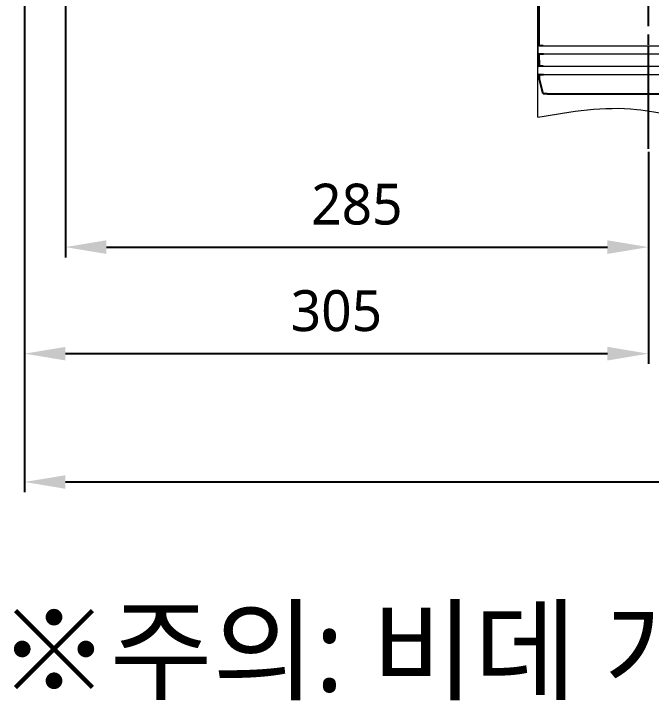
# Model space of a CAD drawing. Extents: x -7692 to 9871, y -72 to 2456.
# Drawn here: x -7560.6 to -7249, y -71.6 to 266.8 of the extents above; entities that cross this region are included whole.
import ezdxf

# ---------------------------------------------------------------- set-up
doc = ezdxf.new("R2010")
doc.units = 0
doc.header["$LTSCALE"] = 20
doc.header["$MEASUREMENT"] = 0
doc.linetypes.add('CENTER', pattern=[2, 1.25, -0.25, 0.25, -0.25])
doc.layers.get('0').update_dxf_attribs({"linetype": 'CONTINUOUS'})
doc.layers.get('DEFPOINTS').update_dxf_attribs({"linetype": 'CONTINUOUS'})
for name, color, linetype in [('1', 7, 'CONTINUOUS'), ('3', 3, 'CONTINUOUS'), ('CEN', 1, 'CENTER'), ('CENTER', 2, 'CENTER')]:
    doc.layers.add(name, color=color, linetype=linetype)
doc.styles.add('GHS', font='romans', dxfattribs={"bigfont": 'ghs'})
doc.styles.get("Standard").update_dxf_attribs({"font": 'NanumGothic.ttf'})
doc.dimstyles.get("Standard").update_dxf_attribs({"dimtxt": 2.7, "dimasz": 2.5, "dimexe": 1.5, "dimexo": 1.5, "dimgap": 1.5, "dimtad": 1, "dimdec": 0, "dimlfac": 10, "dimzin": 0, "dimdsep": 46, "dimtxsty": 'Standard', "dimcen": 0, "dimclrt": 2, "dimadec": 0, "dimazin": 0, "dimtfac": 1, "dimtdec": 0, "dimtmove": 0, "dimatfit": 3, "dimfxl": 0, "dimtolj": 1, "dimtzin": 0, "dimarcsym": 0})

# ---------------------------------------------------------------- blocks, each defined once
blk = doc.blocks.new('*D34')
at = {"color": 3, "lineweight": -2, "ltscale": 10}
for p, q in [((-7535.38, 514.22), (-7535.38, 147.79)), ((-7250.38, 199.38), (-7250.38, 147.79)), ((-7515.38, 152.79), (-7270.38, 152.79))]:
    blk.add_line(p, q, dxfattribs=at)
at = {"color": 3, "ltscale": 10}
for points in [[(-7515.38, 156.13), (-7515.38, 149.46), (-7535.38, 152.79)], [(-7270.38, 156.13), (-7270.38, 149.46), (-7250.38, 152.79)]]:
    blk.add_solid(points, dxfattribs=at)
at = {"layer": 'DEFPOINTS', "color": 0, "ltscale": 10}
for p in [(-7535.38, 515.72), (-7250.38, 200.88), (-7250.38, 152.79)]:
    blk.add_point(p, dxfattribs=at)
at = {"color": 2, "ltscale": 10, "insert": (-7392.88, 173.68), "char_height": 20, "attachment_point": 5}
blk.add_mtext('\\A1;285', dxfattribs=at)
blk = doc.blocks.new('*D37')
at = {"layer": '3', "color": 3, "lineweight": -2}
for p, q in [((-7555.38, 253.3), (-7555.38, 95.7)), ((-7250.38, 199.38), (-7250.38, 95.7)), ((-7535.38, 100.7), (-7270.38, 100.7))]:
    blk.add_line(p, q, dxfattribs=at)
at = {"layer": '3', "color": 3}
for points in [[(-7535.38, 104.03), (-7535.38, 97.37), (-7555.38, 100.7)], [(-7270.38, 104.03), (-7270.38, 97.37), (-7250.38, 100.7)]]:
    blk.add_solid(points, dxfattribs=at)
at = {"layer": 'DEFPOINTS', "color": 0}
for p in [(-7555.38, 254.8), (-7250.38, 200.88), (-7250.38, 100.7)]:
    blk.add_point(p, dxfattribs=at)
at = {"layer": '3', "color": 2, "insert": (-7402.88, 121.6), "char_height": 20, "attachment_point": 5}
blk.add_mtext('\\A1;305', dxfattribs=at)
blk = doc.blocks.new('BGFB')
at = {"color": 2, "linetype": 'Continuous', "lineweight": 0}
for p, q in [((-57.5, 0), (57.5, 0)), ((-57.5, 0), (-57.5, -18)), ((57.5, 0), (57.5, -18)), ((-59.5, -18), (59.5, -18)), ((-59.5, -18), (-59.5, -28)), ((59.5, -18), (59.5, -28)), ((-59.5, -28), (59.5, -28)), ((-36.9, -38.04), (-50.78, -28)), ((36.9, -38.06), (50.8, -28)), ((-34.8, -42.11), (-34.78, -65.34)), ((34.83, -42.09), (34.8, -49.08)), ((-24.1, -89.92), (-6.23, -107.64)), ((-5.34, -109.77), (-5.28, -146.31)), ((207.14, -196.84), (207.14, -171.61)), ((127.84, -174.94), (81.13, -197.34)), ((127.84, -174.94), (135.25, -174.94)), ((207.34, -174.14), (245.63, -196.43)), ((4.73, -215.9), (4.73, -177.41)), ((138.25, -177.94), (138.25, -197.34)), ((151.35, -181.34), (192.35, -181.34)), ((151.35, -183.09), (192.35, -183.09)), ((144.35, -188.34), (144.35, -208.9)), ((146.35, -188.09), (146.35, -208.59)), ((197.35, -188.09), (197.35, -208.59)), ((199.35, -188.34), (199.35, -208.9)), ((144.35, -197.34), (75.09, -197.34)), ((75.09, -197.34), (75.09, -215.9)), ((130.19, -197.34), (130.19, -202.4)), ((199.35, -196.84), (269.24, -196.84)), ((213.73, -202.4), (213.73, -196.84)), ((269.24, -196.84), (269.24, -215.9)), ((144.35, -202.4), (130.19, -202.4)), ((199.35, -202.4), (213.73, -202.4)), ((4.73, -215.9), (269.24, -215.9)), ((151.35, -213.59), (192.35, -213.59)), ((117.84, -240.9), (117.84, -243.9)), ((118.52, -240.4), (118.34, -240.4)), ((118.52, -240.4), (225.36, -240.4)), ((225.86, -240.9), (225.86, -243.9)), ((118.54, -244.4), (118.34, -244.4)), ((118.54, -244.4), (225.36, -244.4)), ((120.35, -250.4), (223.35, -250.4)), ((120.65, -254.4), (223.05, -254.4))]:
    blk.add_line(p, q, dxfattribs=at)
at = {"color": 3, "linetype": 'Continuous', "lineweight": 0}
for p, q in [((117.84, -275.32), (117.84, -215.9)), ((225.86, -273.83), (225.86, -215.9))]:
    blk.add_line(p, q, dxfattribs=at)
at = {"color": 2}
for p, q in [((118.52, -240.4), (118.41, -215.9)), ((225.28, -215.9), (225.17, -240.4)), ((225.17, -240.4), (223.35, -240.4)), ((118.54, -244.4), (120.65, -244.4)), ((118.57, -250.4), (118.54, -244.4)), ((223.05, -244.4), (225.15, -244.4)), ((225.15, -244.4), (225.13, -250.4)), ((120.35, -250.4), (118.34, -250.4)), ((225.36, -250.4), (223.35, -250.4)), ((118.34, -254.4), (120.65, -254.4)), ((118.6, -256.9), (118.59, -254.4)), ((120.45, -263.9), (118.6, -256.9)), ((223.05, -254.4), (225.36, -254.4)), ((225.1, -256.9), (223.25, -263.9)), ((225.11, -254.4), (225.1, -256.9)), ((122.45, -263.9), (120.45, -263.9)), ((122.45, -263.9), (171.85, -263.9)), ((171.85, -263.9), (221.25, -263.9)), ((223.25, -263.9), (221.25, -263.9))]:
    blk.add_line(p, q, dxfattribs=at)
blk.add_line((120.35, -240.4), (118.52, -240.4))
at = {"color": 2, "linetype": 'Continuous', "lineweight": 0}
for centre in [(153.85, -188.62), (153.85, -193.62), (153.85, -198.62), (153.85, -203.62), (153.85, -208.62)]:
    blk.add_circle(centre, 1.5, dxfattribs=at)
for centre, radius, start, end in [((-39.8, -42.12), 5, 0.0447, 54.1067), ((39.83, -42.11), 5, 125.8861, 179.7556), ((37.8, -49.09), 3, 179.7556, 231.4151), ((-10.7, -109.88), 74.76, 351.5468, 51.4151), ((1.61, -64.14), 36.41, 181.8849, 225.0733), ((-8.34, -109.77), 3, 0.0895, 45.2408), ((131.95, -202.93), 96.26, 63.2809, 103.9725), ((239.79, -464.95), 378.84, 110.2437, 116.5549), ((140.19, -174.04), 67, 2.0828, 58.4605), ((68.2, -121.6), 5, 171.5468, 296.5549), ((52.79, -143.8), 58.13, 182.4762, 213.3534), ((1.73, -177.41), 3, 0, 33.3534), ((135.25, -177.94), 3, 0, 90), ((151.35, -188.34), 7, 90, 180), ((192.35, -188.34), 7, 360, 90), ((151.35, -188.09), 5, 90, 180), ((192.35, -188.09), 5, 0, 90), ((247.14, -193.84), 3, 239.7939, 270), ((151.35, -208.9), 7, 179.7381, 270), ((151.35, -208.59), 5, 180, 270), ((192.35, -208.59), 5, 270, 0), ((192.35, -208.9), 7, 270, 0), ((118.34, -240.9), 0.5, 90, 180), ((225.36, -240.9), 0.5, 0, 90), ((118.34, -243.9), 0.5, 180, 270), ((225.36, -243.9), 0.5, 270, 360), ((118.34, -250.9), 0.5, 90, 180), ((225.36, -250.9), 0.5, 0, 90), ((118.34, -253.9), 0.5, 180, 270), ((225.36, -253.9), 0.5, 270, 0)]:
    blk.add_arc(centre, radius, start, end, dxfattribs=at)
at = {"color": 3, "linetype": 'Continuous', "lineweight": 0}
blk.add_spline([(117.84, -275.32), (166.15, -271.49), (199.41, -276.45), (225.86, -273.83)], degree=3, dxfattribs=at)
at = {"layer": '1', "color": 252, "linetype": 'Continuous'}
for q in [(-50.8, -28), (-50.14, -28.48), (-50.14, -28.48), (-50.14, -28.48)]:
    blk.add_line((-36.9, -38.04), q, dxfattribs=at)
at = {"layer": '1', "color": 2, "linetype": 'Continuous'}
for centre in [(159.85, -188.62), (159.85, -188.62), (165.85, -188.62), (165.85, -188.62), (171.85, -188.62), (177.85, -188.62), (177.85, -188.62), (183.85, -188.62), (183.85, -188.62), (189.85, -188.62), (189.85, -188.62), (159.85, -193.62), (159.85, -193.62), (165.85, -193.62), (165.85, -193.62), (171.85, -193.62), (177.85, -193.62), (177.85, -193.62), (183.85, -193.62), (183.85, -193.62), (189.85, -193.62), (189.85, -193.62), (159.85, -198.62), (159.85, -198.62), (165.85, -198.62), (165.85, -198.62), (171.85, -198.62), (177.85, -198.62), (177.85, -198.62), (183.85, -198.62), (183.85, -198.62), (189.85, -198.62), (189.85, -198.62), (159.85, -203.62), (159.85, -203.62), (165.85, -203.62), (165.85, -203.62), (171.85, -203.62), (177.85, -203.62), (177.85, -203.62), (183.85, -203.62), (183.85, -203.62), (189.85, -203.62), (189.85, -203.62), (159.85, -208.62), (159.85, -208.62), (165.85, -208.62), (165.85, -208.62), (171.85, -208.62), (171.85, -208.62), (177.85, -208.62), (177.85, -208.62), (183.85, -208.62), (183.85, -208.62), (189.85, -208.62), (189.85, -208.62)]:
    blk.add_circle(centre, 1.5, dxfattribs=at)
at = {"layer": '1', "color": 252, "linetype": 'Continuous'}
for centre in [(171.85, -188.62), (171.85, -193.62), (171.85, -198.62), (171.85, -203.62)]:
    blk.add_circle(centre, 1.5, dxfattribs=at)
for points, degree in [([(50.14, -28.48), (36.94, -38.03)], 1), ([(50.14, -28.48), (45.74, -31.66), (41.34, -34.85), (36.94, -38.03)], 3), ([(50.14, -28.48), (36.94, -38.03)], 1), ([(50.14, -28.48), (45.74, -31.66), (41.34, -34.85), (36.94, -38.03)], 3), ([(197.87, -139.92), (198.2, -140.47), (198.52, -141.02), (198.83, -141.58)], 3), ([(197.87, -139.92), (198.2, -140.47), (198.52, -141.02), (198.83, -141.58)], 3)]:
    blk.add_open_spline(points, degree=degree, dxfattribs=at)
at = {"layer": 'CEN'}
blk.add_line((171.85, -269.9), (171.85, -196.9), dxfattribs=at)
blk = doc.blocks.new('*D41')
at = {"color": 3, "lineweight": -2}
for p, q in [((-6879.87, 687.1), (-6879.87, 32.96)), ((-7555.38, 274.22), (-7555.38, 32.96)), ((-7535.38, 37.96), (-6899.87, 37.96))]:
    blk.add_line(p, q, dxfattribs=at)
at = {"color": 3}
for points in [[(-7535.38, 41.29), (-7535.38, 34.62), (-7555.38, 37.96)], [(-6899.87, 41.29), (-6899.87, 34.62), (-6879.87, 37.96)]]:
    blk.add_solid(points, dxfattribs=at)
at = {"layer": 'DEFPOINTS', "color": 0}
for p in [(-6879.87, 688.6), (-7555.38, 275.72), (-6879.87, 37.96)]:
    blk.add_point(p, dxfattribs=at)
at = {"color": 2, "insert": (-7217.63, 58.84), "char_height": 20, "attachment_point": 5}
blk.add_mtext('\\A1;675', dxfattribs=at)

msp = doc.modelspace()

# ---------------------------------------------------------------- linework, layer by layer
at = {"layer": 'CENTER', "color": 1, "linetype": 'CENTER', "ltscale": 2}
msp.add_line((-7250.38, 200.88), (-7250.38, 369.99), dxfattribs=at)

# ---------------------------------------------------------------- block references
at = {"color": 1}
msp.add_blockref('BGFB', (-7422.23, 491.62), dxfattribs=at)

# ---------------------------------------------------------------- texts
at = {"layer": '3', "color": 1, "insert": (-7568.24, -24.41), "char_height": 40, "attachment_point": 1, "style": 'GHS'}
msp.add_mtext_dynamic_manual_height_columns('{\\fNanumGothic|b0|i0|c129|p50;※주의: 비데 개폐높이 포함, 설치부위 도기허용차는 ±5%이므로 반드시 실측 확인 후 시공하십시오.}', width=2648.2618, gutter_width=13.51, heights=[0], dxfattribs=at)

# ---------------------------------------------------------------- dimensions: what is measured, and where the dimension line sits
dim = msp.add_linear_dim(base=(-6879.87, 37.96), p1=(-7555.38, 275.72), p2=(-6879.87, 688.6), text='675', dimstyle='Standard', override={"dimtxt": 20, "dimasz": 20, "dimexe": 5, "dimgap": 10, "dimlfac": 1, "dimzin": 12, "dimclrd": 3, "dimclre": 3, "dimazin": 2, "dimarcsym": 1})
dim.commit()
dim.dimension.update_dxf_attribs({"geometry": '*D41', "text_midpoint": (-7217.63, 37.96), "dimtype": 160})
at = {"color": 7, "ltscale": 10}
dim = msp.add_linear_dim(base=(-7250.38, 152.79), p1=(-7535.38, 515.72), p2=(-7250.38, 200.88), dimstyle='Standard', override={"dimtxt": 20, "dimasz": 20, "dimexe": 5, "dimgap": 10, "dimlfac": 1, "dimclrd": 3, "dimclre": 3}, dxfattribs=at)
dim.commit()
dim.dimension.update_dxf_attribs({"geometry": '*D34', "text_midpoint": (-7392.88, 173.68)})
at = {"layer": '3'}
dim = msp.add_linear_dim(base=(-7250.38, 100.7), p1=(-7555.38, 254.8), p2=(-7250.38, 200.88), dimstyle='Standard', override={"dimtxt": 20, "dimasz": 20, "dimexe": 5, "dimgap": 10, "dimlfac": 1, "dimclrd": 3, "dimclre": 3}, dxfattribs=at)
dim.commit()
dim.dimension.update_dxf_attribs({"geometry": '*D37', "text_midpoint": (-7402.88, 121.6)})

doc.saveas('drawing.dxf')
